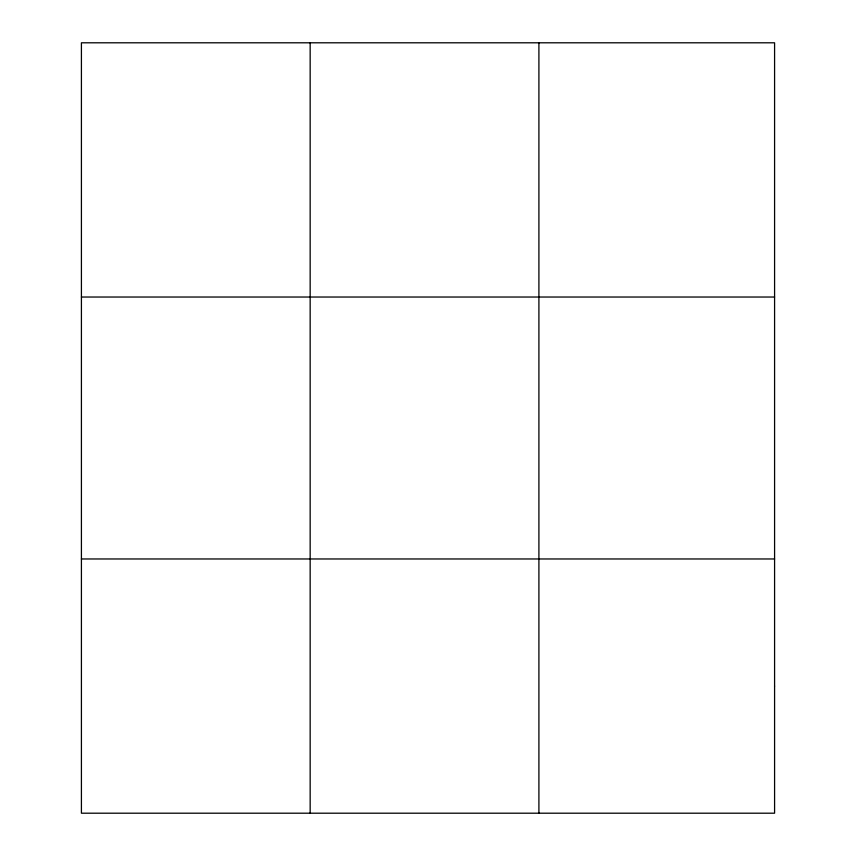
<?xml version="1.0" encoding="UTF-8"?>
<svg xmlns="http://www.w3.org/2000/svg" width="856" height="856" viewBox="0 0 856 856"><rect width="100%" height="100%" fill="white"/><g stroke="black" fill="none" stroke-linecap="round" stroke-linejoin="round"><path stroke-width="1.28" d="M310.161 42.8L310.161 813.2M538.905 42.8L538.905 813.2M81.416 297.032L774.584 297.032M81.416 558.968L774.584 558.968M774.584 686.084L774.584 813.2L81.416 813.2L81.416 42.8L774.584 42.8L774.584 686.084"/></g></svg>
